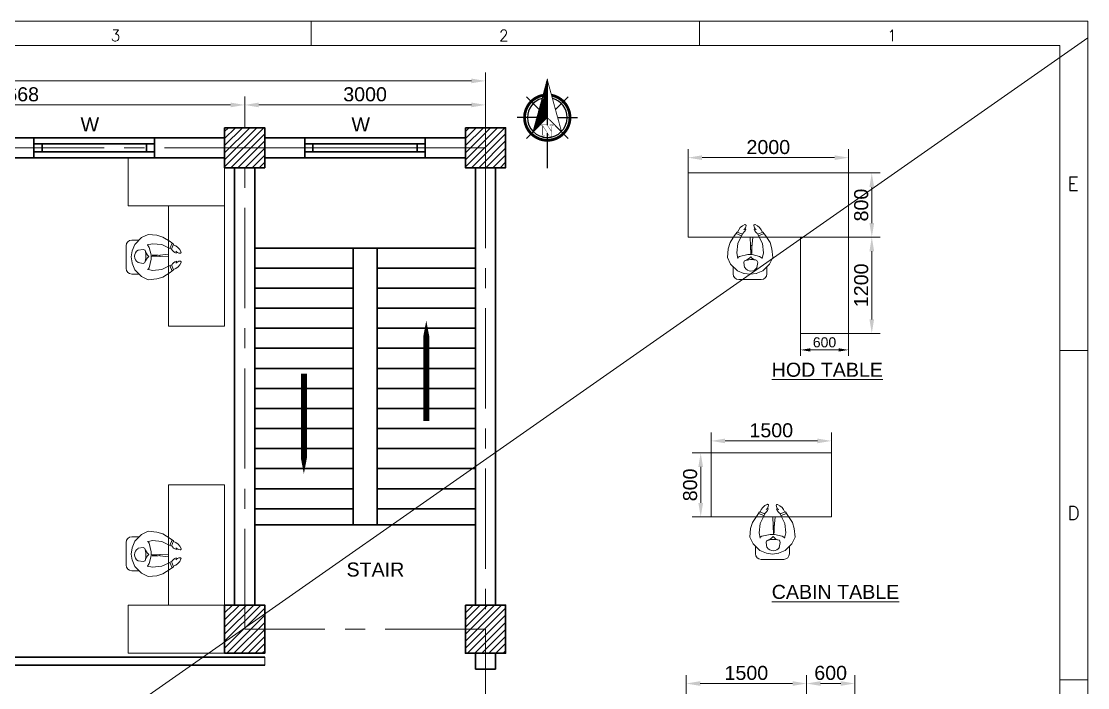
# Model space of a CAD drawing. Header units: millimetres. Extents: x 84042 to 113067, y -120347 to -99823.
# Drawn here: x 99782 to 113067, y -108129 to -99823 of the extents above; entities that cross this region are included whole.
import ezdxf
from ezdxf.enums import TextEntityAlignment as Align

# ---------------------------------------------------------------- set-up
doc = ezdxf.new("R2010")
doc.units = ezdxf.units.MM
doc.header["$MEASUREMENT"] = 0
doc.linetypes.add('CENTER', pattern=[2, 1.25, -0.25, 0.25, -0.25])
doc.layers.get('0').update_dxf_attribs({"color": 255, "lineweight": 25})
doc.layers.add('ceco.net 1', color=7, linetype='Continuous')
for name, color, linetype, lineweight in [('CEN-1', 1, 'CENTER', 18), ('DIM', 7, 'Continuous', 20), ('DIMLINE', 10, 'Continuous', 18), ('MAIN', 3, 'Continuous', 30), ('MAIN-4', 6, 'Continuous', 30), ('SEC', 253, 'Continuous', 15), ('TEXT', 4, 'Continuous', 13), ('TEXT-1', 7, 'Continuous', 20)]:
    doc.layers.add(name, color=color, linetype=linetype, lineweight=lineweight)
doc.styles.add('ROMANS', font='romans.shx')
doc.styles.get("Standard").update_dxf_attribs({"font": ''})
doc.styles.get('Standard').set_extended_font_data('Arial')
doc.dimstyles.new('DIM-50', dxfattribs={"dimscale": 50, "dimtxt": 2.5, "dimasz": 2.5, "dimexe": 1.5, "dimexo": 0.05, "dimgap": 0.6, "dimtad": 1, "dimzin": 9, "dimdsep": 46, "dimtxsty": 'Standard', "dimcen": 0, "dimclrd": 32, "dimclre": 32, "dimadec": 0, "dimazin": 0, "dimtp": 0.1, "dimtm": 0.1, "dimtfac": 0.71, "dimtofl": 0, "dimtmove": 1, "dimatfit": 3, "dimfxl": 1, "dimtolj": 1, "dimtzin": 7, "dimlwd": -1, "dimlwe": -1, "dimarcsym": 1})

# ---------------------------------------------------------------- blocks, each defined once
blk = doc.blocks.new('*D341')
at = {"layer": 'Defpoints', "color": 0, "ltscale": 100, "transparency": 16777216}
for p in [(102564.2613018697, -100864.737844379), (96896.2613018697, -101148.3168806201), (102564.2613018697, -101148.3168806201)]:
    blk.add_point(p, dxfattribs=at)
at = {"layer": 'DIMLINE', "color": 32, "linetype": 'ByBlock', "ltscale": 100, "transparency": 16777216}
for p, q in [((96896.2613018697, -101144.8168806201), (96896.2613018697, -100759.737844379)), ((102564.2613018697, -101144.8168806201), (102564.2613018697, -100759.737844379)), ((97071.2613018697, -100864.737844379), (102389.2613018697, -100864.737844379))]:
    blk.add_line(p, q, dxfattribs=at)
at = {"layer": 'DIMLINE', "color": 32, "ltscale": 100, "transparency": 16777216}
for points in [[(97071.2613018697, -100835.5711777123), (97071.2613018697, -100893.9045110456), (96896.2613018697, -100864.737844379)], [(102389.2613018697, -100835.5711777123), (102389.2613018697, -100893.9045110456), (102564.2613018697, -100864.737844379)]]:
    blk.add_solid(points, dxfattribs=at)
at = {"layer": 'DIMLINE', "color": 0, "ltscale": 100, "transparency": 16777216, "insert": (99730.2613018697, -100733.3875715277), "char_height": 175, "attachment_point": 5}
blk.add_mtext('\\A1;5668', dxfattribs=at)
blk = doc.blocks.new('*D342')
at = {"layer": 'Defpoints', "color": 0, "ltscale": 100, "transparency": 16777216}
for p in [(105564.2613018697, -100864.737844379), (102564.2613018697, -101148.3168806201), (105564.2613018697, -101148.3168806201)]:
    blk.add_point(p, dxfattribs=at)
at = {"layer": 'DIMLINE', "color": 32, "linetype": 'ByBlock', "ltscale": 100, "transparency": 16777216}
for p, q in [((102564.2613018697, -101144.8168806201), (102564.2613018697, -100759.737844379)), ((105564.2613018697, -101144.8168806201), (105564.2613018697, -100759.737844379)), ((102739.2613018697, -100864.737844379), (105389.2613018697, -100864.737844379))]:
    blk.add_line(p, q, dxfattribs=at)
at = {"layer": 'DIMLINE', "color": 32, "ltscale": 100, "transparency": 16777216}
for points in [[(102739.2613018697, -100835.5711777123), (102739.2613018697, -100893.9045110456), (102564.2613018697, -100864.737844379)], [(105389.2613018697, -100835.5711777123), (105389.2613018697, -100893.9045110456), (105564.2613018697, -100864.737844379)]]:
    blk.add_solid(points, dxfattribs=at)
at = {"layer": 'DIMLINE', "color": 0, "ltscale": 100, "transparency": 16777216, "insert": (104064.2613018697, -100733.3278853067), "char_height": 175, "attachment_point": 5}
blk.add_mtext('\\A1;3000', dxfattribs=at)
blk = doc.blocks.new('A4 SHEET')
at = {"layer": 'DIM'}
for p, q in [((15345.06145382365, 1232.712078303677), (13489.33728473133, 1232.712078303677)), ((14726.48673079286, 1232.712078303677), (14726.48673079286, 1213.411963717499)), ((15035.77409230822, 1232.712078303677), (15035.77409230822, 1213.411963717499)), ((15345.06145382365, 1232.712078303677), (15318.5511085509, 1232.712078303677)), ((15345.06145382365, 1232.712078303677), (15345.06145382365, 1206.201733030932)), ((15345.06145382365, -79.5500126972911), (15345.06145382365, 1232.712078303677)), ((13509.22004368585, 1213.411963717499), (15322.96949942975, 1213.411963717499)), ((15322.96949942975, -57.45805830335667), (15322.96949942975, 1213.411963717499)), ((15322.96949942975, 970.2596601034602), (15345.06145382365, 970.2596601034602)), ((15322.96949942975, 707.8072419032833), (15345.06145382365, 707.8072419032833))]:
    blk.add_line(p, q, dxfattribs=at)
at = {"layer": 'DIM', "style": 'ROMANS'}
for s, height, p in [('3', 8.83678175758233, (14566.89531825565, 1214.32885935591)), ('2', 8.83678175758233, (14876.18267977093, 1214.32885935591)), ('1', 8.83678175758233, (15185.47004128626, 1214.32885935591)), ('E', 11.04597719697792, (15328.82952288446, 1094.4657132742)), ('D', 11.04597719697792, (15328.82952288446, 832.013295074008))]:
    blk.add_text(s, height=height, dxfattribs=at).set_placement(p, align=Align.BOTTOM_LEFT)
blk = doc.blocks.new('*D363')
at = {"layer": 'Defpoints', "color": 0, "ltscale": 100, "transparency": 16777216}
for p in [(105564.2613018697, -100565.3338373212), (85564.2613018697, -101398.3168806201), (105564.2613018697, -101398.3168806201)]:
    blk.add_point(p, dxfattribs=at)
at = {"layer": 'DIMLINE', "color": 32, "linetype": 'ByBlock', "ltscale": 100, "transparency": 16777216}
for p, q in [((85564.2613018697, -101394.8168806201), (85564.2613018697, -100460.3338373212)), ((85739.2613018697, -100565.3338373212), (105389.2613018697, -100565.3338373212)), ((105564.2613018697, -101394.8168806201), (105564.2613018697, -100460.3338373212))]:
    blk.add_line(p, q, dxfattribs=at)
at = {"layer": 'DIMLINE', "color": 32, "ltscale": 100, "transparency": 16777216}
for points in [[(85739.2613018697, -100536.1671706545), (85739.2613018697, -100594.5005039879), (85564.2613018697, -100565.3338373212)], [(105389.2613018697, -100536.1671706545), (105389.2613018697, -100594.5005039879), (105564.2613018697, -100565.3338373212)]]:
    blk.add_solid(points, dxfattribs=at)
at = {"layer": 'DIMLINE', "color": 0, "ltscale": 100, "transparency": 16777216, "insert": (95564.2613018697, -100433.9835644699), "char_height": 175, "attachment_point": 5}
blk.add_mtext('\\A1;20000', dxfattribs=at)
blk = doc.blocks.new('*X197')
at = {"color": 0}
for p, q in [((147.3539112356129, -409.4926789487931), (147.6204719375428, -409.2261182468633)), ((147.5536800226712, -408.7625800758449), (147.6204719375428, -408.6957881609733)), ((145.9555297262053, -414.6033710594302), (147.6204719375428, -412.9384288480927)), ((146.1552985132635, -413.873272186482), (147.6204719375428, -412.4080987622028)), ((146.3550673003218, -413.1431733135339), (147.6204719375428, -411.8777686763129)), ((146.55483608738, -412.4130744405856), (147.6204719375428, -411.3474385904229)), ((146.7546048744383, -411.6829755676376), (147.6204719375428, -410.8171085045331)), ((146.9543736614965, -410.9528766946895), (147.6204719375428, -410.2867784186431)), ((147.1541424485547, -410.2227778217413), (147.6204719375428, -409.7564483327532)), ((144.5571482167977, -419.7140631700671), (147.6204719375428, -416.650739449322)), ((144.7569170038559, -418.9839642971189), (147.6204719375428, -416.1204093634321)), ((144.9566857909142, -418.2538654241709), (147.6204719375428, -415.5900792775423)), ((145.1564545779724, -417.5237665512228), (147.6204719375428, -415.0597491916523)), ((145.3562233650306, -416.7936676782746), (147.6204719375428, -414.5294191057624)), ((145.5559921520889, -416.0635688053264), (147.6204719375428, -413.9990890198724)), ((145.7557609391471, -415.3334699323782), (147.6204719375428, -413.4687589339825)), ((143.15876670739, -424.8247552807042), (147.6204719375428, -420.3630500505515)), ((143.3585354944483, -424.0946564077561), (147.6204719375428, -419.8327199646616)), ((143.5583042815065, -423.3645575348079), (147.6204719375428, -419.3023898787716)), ((143.7580730685648, -422.6344586618596), (147.6204719375428, -418.7720597928816)), ((143.957841855623, -421.9043597889116), (147.6204719375428, -418.2417297069918)), ((144.1576106426812, -421.1742609159635), (147.6204719375428, -417.7113996211019)), ((144.3573794297394, -420.4441620430153), (147.6204719375428, -417.1810695352119)), ((142.7592291332736, -426.2849530266004), (147.6204719375428, -421.4237102223311)), ((142.9589979203318, -425.5548541536523), (147.6204719375428, -420.8933801364413))]:
    blk.add_line(p, q, dxfattribs=at)
blk = doc.blocks.new('rr')
at = {"layer": 'TEXT', "color": 7}
for p, q in [((298149.9424885892, -105587.6819305232), (298068.2592490091, -105672.4491091544)), ((298234.9749352113, -105548.2495424698), (298149.9424885892, -105587.6819305232)), ((298234.9749352113, -105548.2495424698), (298341.5892011607, -105557.8514367265)), ((298341.5892011607, -105557.8514367265), (298418.5631207871, -105581.3948199828)), ((298418.5631207871, -105581.3948199828), (298506.5342858794, -105637.9019072029)), ((297958.6384128212, -105688.4122847151), (297958.6470948473, -105970.3540083767)), ((298029.1216732301, -105617.9246832932), (298123.0411784792, -105617.9217911651)), ((298068.2592490091, -105672.4491091544), (298033.7023605394, -105754.0753862693)), ((298289.7533850837, -105664.5937246517), (298220.6350160979, -105678.7233175867)), ((298246.6101876404, -105697.789467178), (298234.6904718317, -105675.8500167414)), ((298270.1767023983, -105802.9597080261), (298246.6101876404, -105697.789467178)), ((298405.9989752533, -105675.5781592242), (298289.7533850837, -105664.5937246517)), ((298487.686081821, -105716.3882502672), (298405.9989752533, -105675.5781592242)), ((298486.504230749, -105944.572752701), (298486.4971858159, -105715.7942892831)), ((298525.3877508544, -105733.6539422166), (298487.686081821, -105716.3882502672)), ((298531.9789959645, -105656.0620619135), (298504.0142507333, -105723.8658273019)), ((298506.5342858794, -105637.9019072029), (298550.5198605739, -105669.2948701731)), ((298550.5198605739, -105669.2948701731), (298525.3877508544, -105733.6539422166)), ((298033.7024320676, -105756.398207449), (298023.5273960195, -105832.5205988304)), ((298033.707120227, -105908.6423634138), (298023.5273960195, -105832.5205988304)), ((298108.2450085978, -105760.9538217599), (298170.144545259, -105750.9088508759)), ((298170.144545259, -105750.9088508759), (298189.1545993745, -105757.2401706561)), ((298246.6179216154, -105948.9440065264), (298270.1783458682, -105856.3300538302)), ((298270.1783458682, -105856.3300538302), (298270.1767023983, -105802.9597080261)), ((298270.1778755293, -105841.0561815219), (298486.500799359, -105833.1411535432)), ((298270.17794204, -105843.2160609865), (298486.5017999005, -105865.6329251431)), ((298358.6434775642, -105852.8782902494), (298284.9817683903, -105852.8805585653)), ((298381.5555736932, -105836.9809888352), (298381.5561211062, -105854.7577815107)), ((298068.2689642514, -105987.943690926), (298033.7070486988, -105906.3195422343)), ((298149.9574242651, -106072.7058387398), (298068.2689642514, -105987.943690926)), ((298108.2497587234, -105915.2102806743), (298170.1499139106, -105925.2514393087)), ((298170.1499139106, -105925.2514393087), (298197.5933316126, -105916.1095006708)), ((298289.7635836985, -105995.7854341704), (298220.6443446393, -105981.6600980815)), ((298224.8746274703, -105982.524606539), (298246.6179216154, -105948.9440065264)), ((298406.0084971452, -105984.7938403574), (298289.7635836985, -105995.7854341704)), ((298487.6930901713, -105943.978718497), (298406.0084971452, -105984.7938403574)), ((298525.3936957846, -105926.7107046333), (298487.6930901713, -105943.978718497)), ((298531.9897195628, -106004.3021788517), (298504.0207985282, -105936.5001358673)), ((298506.5461279622, -106022.4639006009), (298550.5297691629, -105991.068228734)), ((298550.5297691629, -105991.068228734), (298525.3936957846, -105926.7107046333)), ((298029.1346962691, -106040.8372687856), (298117.0033624664, -106040.8345629851)), ((298234.9922992634, -106112.1329897929), (298149.9574242651, -106072.7058387398)), ((298234.9922992634, -106112.1329897929), (298341.6059736552, -106102.5245294611)), ((298341.6059736552, -106102.5245294611), (298418.5784431602, -106078.9764056274)), ((298418.5784431602, -106078.9764056274), (298506.5461279622, -106022.4639006009))]:
    blk.add_line(p, q, dxfattribs=at)
for centre, major_axis, ratio, start_param, end_param in [((298029.1238437366, -105688.4101142086), (49.83919139526068, 49.8422609550023), 0.9999999999999877, 0.7853981633974545, 2.356194490192339), ((298619.9471593569, -105679.2700099201), (73.57397685334823, 73.57850822135516), 0.999999999999955, 2.838638331875948, 3.585676962510245), ((298505.1389963879, -105816.7415795111), (104.8568272382778, 104.8632852944082), 0.9999999999998865, -0.4218690105720764, 0.4897671541377866), ((298154.7711835697, -105840.4034397595), (63.69348774161696, -63.68956514737604), 1, 2.898963423616073, 4.95501821035841), ((297965.9341915467, -105848.7558544003), (170.5855889345202, 170.5960951775318), 0.9999999999999948, -1.068373088165993, -0.3963496881052306), ((298370.9300941386, -105697.413462199), (135.1349540513921, 135.143276915448), 0.9999999999999334, 2.703582155563414, 3.183332807902413), ((298314.8220937765, -105930.7520897371), (83.53480866896065, 83.53995351739295), 0.9999999999997128, 1.45436228869346, 2.231901145166326), ((298618.9787406264, -105978.5855113497), (73.57850822135586, -73.57397685334887), 0.9999999999995212, 2.697508344669189, 3.444546975303832), ((298636.4674578245, -105955.8807991718), (55.24360307212344, -55.24020086811576), 0.9999999999999792, 2.426737775402342, 3.215673030506032), ((298570.6965150704, -105889.8850370822), (11.58282101436361, -11.58210768073069), 0.9999999999999356, 5.911829271579403, 7.675960228588805), ((298571.6703967224, -105767.9734575953), (11.58210768073034, 11.58282101436326), 0.9999999999998128, -1.392774921409343, 0.3713560356003349), ((298637.4372748457, -105701.9736449709), (55.24020086811257, 55.24360307212026), 0.9999999999999303, 3.067512276673466, 3.856447531762745), ((298631.7869010094, -105889.6697555615), (8.307043492500098, -8.306531899209828), 0.9999999999997378, 0.4218690105720923, 2.426737775402197), ((298632.7607958041, -105768.1849767187), (8.306531899212933, 8.307043492503206), 0.999999999999426, 3.856447531763067, 5.861316296608006), ((298029.1325257626, -105970.3518378701), (49.8422609550023, -49.83919139526068), 0.9999999999999875, 3.926990816987248, 5.497787143782132), ((298504.1621113613, -105841.1210127535), (104.8632852944081, -104.8568272382777), 0.9999999999998973, 5.793418153041817, 6.705054317751658)]:
    blk.add_ellipse(centre, major_axis=major_axis, ratio=ratio, start_param=start_param, end_param=end_param, dxfattribs=at)
blk = doc.blocks.new('*D369')
at = {"layer": 'Defpoints', "color": 0, "ltscale": 100, "transparency": 16777216}
for p in [(110087.9364939883, -101522.1172220862), (108087.9364942483, -101713.0779727439), (110087.9364939883, -101713.0779727439)]:
    blk.add_point(p, dxfattribs=at)
at = {"layer": 'DIMLINE', "color": 32, "linetype": 'ByBlock', "ltscale": 100, "transparency": 16777216}
for p, q in [((108087.9364942483, -101709.5779727439), (108087.9364942483, -101417.1172220862)), ((110087.9364939883, -101709.5779727439), (110087.9364939883, -101417.1172220862)), ((108262.9364942483, -101522.1172220862), (109912.9364939883, -101522.1172220862))]:
    blk.add_line(p, q, dxfattribs=at)
at = {"layer": 'DIMLINE', "color": 32, "ltscale": 100, "transparency": 16777216}
for points in [[(108262.9364942483, -101492.9505554196), (108262.9364942483, -101551.2838887529), (108087.9364942483, -101522.1172220862)], [(109912.9364939883, -101492.9505554196), (109912.9364939883, -101551.2838887529), (110087.9364939883, -101522.1172220862)]]:
    blk.add_solid(points, dxfattribs=at)
at = {"layer": 'DIMLINE', "color": 0, "ltscale": 100, "transparency": 16777216, "insert": (109087.9364941183, -101390.7669492349), "char_height": 175, "attachment_point": 5}
blk.add_mtext('\\A1;2000', dxfattribs=at)
blk = doc.blocks.new('*D370')
at = {"layer": 'Defpoints', "color": 0, "ltscale": 100, "transparency": 16777216}
for p in [(110087.9364939883, -101713.0779727439), (110087.9364939883, -102513.0779727195), (110377.0443167682, -102513.0779727195)]:
    blk.add_point(p, dxfattribs=at)
at = {"layer": 'DIMLINE', "color": 32, "linetype": 'ByBlock', "ltscale": 100, "transparency": 16777216}
for p, q in [((110091.4364939883, -101713.0779727439), (110482.0443167682, -101713.0779727439)), ((110377.0443167682, -101888.0779727439), (110377.0443167682, -102338.0779727195)), ((110091.4364939883, -102513.0779727195), (110482.0443167682, -102513.0779727195))]:
    blk.add_line(p, q, dxfattribs=at)
at = {"layer": 'DIMLINE', "color": 32, "ltscale": 100, "transparency": 16777216}
for points in [[(110347.8776501016, -101888.0779727439), (110406.2109834349, -101888.0779727439), (110377.0443167682, -101713.0779727439)], [(110347.8776501016, -102338.0779727195), (110406.2109834349, -102338.0779727195), (110377.0443167682, -102513.0779727195)]]:
    blk.add_solid(points, dxfattribs=at)
at = {"layer": 'DIMLINE', "color": 0, "ltscale": 100, "transparency": 16777216, "insert": (110245.694043917, -102113.0779727316), "char_height": 175, "attachment_point": 5, "rotation": 90}
blk.add_mtext('\\A1;800', dxfattribs=at)
blk = doc.blocks.new('*D371')
at = {"layer": 'Defpoints', "color": 0, "ltscale": 100, "transparency": 16777216}
for p in [(110087.9364939883, -102513.0779727195), (110087.9364939883, -103713.0779724595), (110377.0443167682, -103713.0779724595)]:
    blk.add_point(p, dxfattribs=at)
at = {"layer": 'DIMLINE', "color": 32, "linetype": 'ByBlock', "ltscale": 100, "transparency": 16777216}
for p, q in [((110091.4364939883, -102513.0779727195), (110482.0443167682, -102513.0779727195)), ((110377.0443167682, -102688.0779727195), (110377.0443167682, -103538.0779724595)), ((110091.4364939883, -103713.0779724595), (110482.0443167682, -103713.0779724595))]:
    blk.add_line(p, q, dxfattribs=at)
at = {"layer": 'DIMLINE', "color": 32, "ltscale": 100, "transparency": 16777216}
for points in [[(110347.8776501016, -102688.0779727195), (110406.2109834349, -102688.0779727195), (110377.0443167682, -102513.0779727195)], [(110347.8776501016, -103538.0779724595), (110406.2109834349, -103538.0779724595), (110377.0443167682, -103713.0779724595)]]:
    blk.add_solid(points, dxfattribs=at)
at = {"layer": 'DIMLINE', "color": 0, "ltscale": 100, "transparency": 16777216, "insert": (110245.694043917, -103113.0779725894), "char_height": 175, "attachment_point": 5, "rotation": 90}
blk.add_mtext('\\A1;1200', dxfattribs=at)
blk = doc.blocks.new('*D372')
at = {"layer": 'Defpoints', "color": 0, "ltscale": 100, "transparency": 16777216}
for p in [(109487.9364940127, -103713.0779724595), (110087.9364939883, -103713.0779724595), (109487.9364940127, -103918.2677506414)]:
    blk.add_point(p, dxfattribs=at)
at = {"layer": 'DIMLINE', "color": 32, "linetype": 'ByBlock', "ltscale": 100, "transparency": 16777216}
for p, q in [((109487.9364940127, -103715.5779724595), (109487.9364940127, -103993.2677506414)), ((110087.9364939883, -103715.5779724595), (110087.9364939883, -103993.2677506414)), ((109962.9364939883, -103918.2677506414), (109612.9364940127, -103918.2677506414))]:
    blk.add_line(p, q, dxfattribs=at)
at = {"layer": 'DIMLINE', "color": 32, "ltscale": 100, "transparency": 16777216}
for points in [[(109612.9364940127, -103897.434417308), (109612.9364940127, -103939.1010839747), (109487.9364940127, -103918.2677506414)], [(109962.9364939883, -103897.434417308), (109962.9364939883, -103939.1010839747), (110087.9364939883, -103918.2677506414)]]:
    blk.add_solid(points, dxfattribs=at)
at = {"layer": 'DIMLINE', "color": 0, "ltscale": 100, "transparency": 16777216, "insert": (109787.9364940005, -103824.4461271761), "char_height": 125, "attachment_point": 5}
blk.add_mtext('\\A1;600', dxfattribs=at)
blk = doc.blocks.new('*D379')
at = {"layer": 'Defpoints', "color": 0, "ltscale": 100, "transparency": 16777216}
for p in [(109874.9044052761, -105052.8608489687), (108374.9044055361, -105200.976810305), (109874.9044052761, -105200.976810305)]:
    blk.add_point(p, dxfattribs=at)
at = {"layer": 'DIMLINE', "color": 32, "linetype": 'ByBlock', "ltscale": 100, "transparency": 16777216}
for p, q in [((108374.9044055361, -105197.476810305), (108374.9044055361, -104947.8608489687)), ((109874.9044052761, -105197.476810305), (109874.9044052761, -104947.8608489687)), ((108549.9044055361, -105052.8608489687), (109699.9044052761, -105052.8608489687))]:
    blk.add_line(p, q, dxfattribs=at)
at = {"layer": 'DIMLINE', "color": 32, "ltscale": 100, "transparency": 16777216}
for points in [[(108549.9044055361, -105023.694182302), (108549.9044055361, -105082.0275156354), (108374.9044055361, -105052.8608489687)], [(109699.9044052761, -105023.694182302), (109699.9044052761, -105082.0275156354), (109874.9044052761, -105052.8608489687)]]:
    blk.add_solid(points, dxfattribs=at)
at = {"layer": 'DIMLINE', "color": 0, "ltscale": 100, "transparency": 16777216, "insert": (109124.9044054061, -104921.5105761174), "char_height": 175, "attachment_point": 5}
blk.add_mtext('\\A1;1500', dxfattribs=at)
blk = doc.blocks.new('*D380')
at = {"layer": 'Defpoints', "color": 0, "ltscale": 100, "transparency": 16777216}
for p in [(108374.9044055361, -105200.976810305), (108245.5599597447, -106000.9768102806), (108374.9044055361, -106000.9768102806)]:
    blk.add_point(p, dxfattribs=at)
at = {"layer": 'DIMLINE', "color": 32, "linetype": 'ByBlock', "ltscale": 100, "transparency": 16777216}
for p, q in [((108371.4044055361, -105200.976810305), (108140.5599597447, -105200.976810305)), ((108245.5599597447, -105375.976810305), (108245.5599597447, -105825.9768102806)), ((108371.4044055361, -106000.9768102806), (108140.5599597447, -106000.9768102806))]:
    blk.add_line(p, q, dxfattribs=at)
at = {"layer": 'DIMLINE', "color": 32, "ltscale": 100, "transparency": 16777216}
for points in [[(108216.393293078, -105375.976810305), (108274.7266264114, -105375.976810305), (108245.5599597447, -105200.976810305)], [(108216.393293078, -105825.9768102806), (108274.7266264114, -105825.9768102806), (108245.5599597447, -106000.9768102806)]]:
    blk.add_solid(points, dxfattribs=at)
at = {"layer": 'DIMLINE', "color": 0, "ltscale": 100, "transparency": 16777216, "insert": (108114.2096868934, -105600.9768102928), "char_height": 175, "attachment_point": 5, "rotation": 90}
blk.add_mtext('\\A1;800', dxfattribs=at)
blk = doc.blocks.new('*D382')
at = {"layer": 'Defpoints', "color": 0, "ltscale": 100, "transparency": 16777216}
for p in [(109564.562057236, -108076.6139285568), (109564.562057236, -108224.7298898931), (110164.5620572117, -108224.7298898931)]:
    blk.add_point(p, dxfattribs=at)
at = {"layer": 'DIMLINE', "color": 32, "linetype": 'ByBlock', "ltscale": 100, "transparency": 16777216}
for p, q in [((109564.562057236, -108221.2298898931), (109564.562057236, -107971.6139285568)), ((110164.5620572117, -108221.2298898931), (110164.5620572117, -107971.6139285568)), ((109989.5620572117, -108076.6139285568), (109739.562057236, -108076.6139285568))]:
    blk.add_line(p, q, dxfattribs=at)
at = {"layer": 'DIMLINE', "color": 32, "ltscale": 100, "transparency": 16777216}
for points in [[(109739.562057236, -108047.4472618901), (109739.562057236, -108105.7805952235), (109564.562057236, -108076.6139285568)], [(109989.5620572117, -108047.4472618901), (109989.5620572117, -108105.7805952235), (110164.5620572117, -108076.6139285568)]]:
    blk.add_solid(points, dxfattribs=at)
at = {"layer": 'DIMLINE', "color": 0, "ltscale": 100, "transparency": 16777216, "insert": (109864.5620572238, -107945.2636557055), "char_height": 175, "attachment_point": 5}
blk.add_mtext('\\A1;600', dxfattribs=at)
blk = doc.blocks.new('*D383')
at = {"layer": 'Defpoints', "color": 0, "ltscale": 100, "transparency": 16777216}
for p in [(108064.5620574961, -108076.6139285568), (108064.5620574961, -108224.7298897875), (109564.562057236, -108224.7298898931)]:
    blk.add_point(p, dxfattribs=at)
at = {"layer": 'DIMLINE', "color": 32, "linetype": 'ByBlock', "ltscale": 100, "transparency": 16777216}
for p, q in [((108064.5620574961, -108221.2298897875), (108064.5620574961, -107971.6139285568)), ((109564.562057236, -108221.2298898931), (109564.562057236, -107971.6139285568)), ((109389.562057236, -108076.6139285568), (108239.5620574961, -108076.6139285568))]:
    blk.add_line(p, q, dxfattribs=at)
at = {"layer": 'DIMLINE', "color": 32, "ltscale": 100, "transparency": 16777216}
for points in [[(108239.5620574961, -108047.4472618901), (108239.5620574961, -108105.7805952235), (108064.5620574961, -108076.6139285568)], [(109389.562057236, -108047.4472618901), (109389.562057236, -108105.7805952235), (109564.562057236, -108076.6139285568)]]:
    blk.add_solid(points, dxfattribs=at)
at = {"layer": 'DIMLINE', "color": 0, "ltscale": 100, "transparency": 16777216, "insert": (108814.562057366, -107945.2636557055), "char_height": 175, "attachment_point": 5}
blk.add_mtext('\\A1;1500', dxfattribs=at)

msp = doc.modelspace()

# ---------------------------------------------------------------- hatches: boundary and pattern name
at = {"layer": 'SEC', "ltscale": 100}
h = msp.add_hatch(dxfattribs=at)
h.set_pattern_fill('ANSI31', color=8, scale=500)
h.set_pattern_definition([(45, (35097.50148413767, -82233.5947417774), (-44.19417382415921, 44.19417382415922), [])])
h.paths.add_polyline_path([(102314.2613018697, -101148.3168806201), (102814.2613018697, -101148.3168806201), (102814.2613018697, -101648.3168806201), (102314.2613018697, -101648.3168806201)])
h = msp.add_hatch(dxfattribs=at)
h.set_pattern_fill('ANSI31', color=8, scale=500)
h.set_pattern_definition([(45, (38097.50148413767, -82233.5947417774), (-44.19417382415921, 44.19417382415922), [])])
h.paths.add_polyline_path([(105314.2613018697, -101148.3168806201), (105814.2613018697, -101148.3168806201), (105814.2613018697, -101648.3168806201), (105314.2613018697, -101648.3168806201)])
h = msp.add_hatch(dxfattribs=at)
h.set_pattern_fill('ANSI31', color=8, scale=500)
h.set_pattern_definition([(45, (35097.50148413767, -88233.5947417774), (-44.19417382415921, 44.19417382415922), [])])
h.paths.add_polyline_path([(102314.2613018697, -107098.3168806201), (102814.2613018697, -107098.3168806201), (102814.2613018697, -107698.3168806201), (102314.2613018697, -107698.3168806201)])
h = msp.add_hatch(dxfattribs=at)
h.set_pattern_fill('ANSI31', color=8, scale=500)
h.set_pattern_definition([(45, (38097.50148413767, -88233.5947417774), (-44.19417382415921, 44.19417382415922), [])])
h.paths.add_polyline_path([(105314.2613018697, -107098.3168806201), (105814.2613018697, -107098.3168806201), (105814.2613018697, -107698.3168806201), (105314.2613018697, -107698.3168806201)])

# ---------------------------------------------------------------- linework, layer by layer
at = {"layer": 'ceco.net 1'}
for p, q in [((106334.0939204182, -100549.5045491514), (106334.093920418, -101118.7467647848)), ((106232.467023083, -100920.9223471937), (106073.5121151889, -100761.9674392995)), ((106435.7208172763, -100920.9223471937), (106594.6757251705, -100761.9674392996)), ((106204.5826804125, -101022.5492442903), (105958.4793340647, -101022.5492442902)), ((106463.6051599467, -101022.5492442903), (106709.7085062945, -101022.5492442904)), ((106232.467023083, -101124.1761411486), (106073.5121151887, -101283.1310492811)), ((106334.093920418, -101216.8167117891), (106334.0939204178, -101653.0332123099)), ((106435.7208172762, -101124.1761411485), (106594.6757251703, -101283.1310492811))]:
    msp.add_line(p, q, dxfattribs=at)
for points, const_width in [([(106156.7593275987, -101197.8563169298), (106334.0939204182, -100549.5045491514), (106510.938112446, -101195.8204575835), (106334.093920418, -101022.5492442904), (106156.7593275987, -101197.8563169298)], 10.61065150692577), ([(106279.2951046907, -101232.3581177054), (106279.2951046907, -101234.7677096186), (106279.4804584467, -101237.1773015318), (106279.8511645281, -101239.2161871252), (106280.2218710863, -101240.8843661604), (106280.7779309236, -101242.5525451956), (106281.3339902842, -101243.8500176725), (106282.0754034006, -101244.7767838297), (106282.8168165171, -101245.5181967077), (106283.7435824357, -101246.0742563066), (106285.0410549127, -101246.4449626264), (106286.5238806688, -101247.0010224638), (106288.3774129831, -101247.3717287836), (106290.6016513788, -101247.7424353419), (106293.0112435305, -101248.1131416617), (106295.7915417635, -101248.2984951792), (106298.7571932756, -101248.2984951792), (106298.7571932756, -101253.8590916453), (106251.4921214067, -101253.8590916453), (106251.4921214067, -101248.2984951792), (106252.7895938837, -101248.2984951792), (106255.3845388376, -101248.2984951792), (106257.7941309892, -101248.1131416616), (106260.0183693849, -101247.7424353418), (106262.0572549783, -101247.3717287836), (106263.7254340135, -101247.0010224638), (106265.2082597696, -101246.4449626265), (106266.5057327234, -101246.0742563066), (106267.4324986421, -101245.5181967077), (106268.3592645609, -101244.7767838297), (106269.2860309564, -101243.8500176725), (106270.0274435961, -101242.5525451956), (106270.5835034334, -101241.0697194395), (106271.1395627939, -101239.2161871252), (106271.5102693521, -101237.3626548109), (106271.6956226312, -101235.1384161768), (106271.6956226312, -101232.9141775427), (106271.6956226313, -101116.697706109), (106251.4921214068, -101116.697706109), (106251.4921214068, -101111.137109643), (106328.5990626299, -101111.137109643), (106384.9464423143, -101189.1708167849), (106384.9464423144, -101133.5648497401), (106384.9464423144, -101130.9699045477), (106384.7610890352, -101128.7456656752), (106384.390382477, -101126.7067800818), (106384.0196763956, -101124.8532480059), (106383.6489698374, -101123.1850689707), (106382.907556721, -101121.8875964938), (106382.3514968836, -101120.960830575), (106381.610084244, -101120.219417697), (106380.4979650462, -101119.4780045805), (106379.0151392901, -101118.7365917025), (106377.3469602549, -101118.1805318652), (106375.4934279406, -101117.6244722662), (106373.269189068, -101117.2537659464), (106370.8595973932, -101116.8830596266), (106368.2646524393, -101116.6977061091), (106365.4843542063, -101116.6977061091), (106364.928294369, -101116.6977061091), (106364.9282943689, -101111.137109643), (106412.1933662379, -101111.137109643), (106412.1933662379, -101116.6977061091), (106410.7105404818, -101116.6977061091), (106408.115595051, -101116.6977061091), (106405.8913566553, -101116.8830596266), (106403.6671182597, -101117.2537659464), (106401.6282326662, -101117.6244722662), (106399.9600531542, -101117.9951788245), (106398.4772273981, -101118.5512386618), (106397.1797549212, -101119.1072980223), (106396.2529890025, -101119.6633578597), (106395.5115763628, -101120.5901240168), (106394.7701632464, -101121.7022432147), (106394.214103409, -101123.1850689707), (106393.6580440485, -101124.6678949652), (106393.2873370135, -101126.5214270411), (106392.916630932, -101128.7456656752), (106392.7312781298, -101130.9699045477), (106392.7312781298, -101133.5648497401), (106392.7312781297, -101253.8590916453), (106360.6651703798, -101253.8590916453), (106279.2951046908, -101140.4229189215), (106279.2951046907, -101232.3581177054), (106279.2951046907, -101232.3581177054)], 3.536883835641923)]:
    msp.add_lwpolyline(points, dxfattribs=dict(at, const_width=const_width))
at = {"layer": 'ceco.net 1', "const_width": 35.36883835641922}
for points in [[(106051.1432134593, -101022.5492442902, 1), (106617.0446268999, -101022.5492442904, 0.3594149487132625), (106387.7111923183, -100744.7250360307, 1)], [(106280.4766480411, -100744.7250360308, 0.3594149487132622), (106051.1432134593, -101022.5492442903, 1)]]:
    msp.add_lwpolyline(points, format="xyb", dxfattribs=at)
at = {"layer": 'ceco.net 1'}
for start, end in [(105.0269589772202, 179.9999999966649), (359.9999999966649, 74.97304103053985), (179.9999999966649, 359.9999999966649)]:
    msp.add_arc((106334.093920418, -101022.5492442904), 247.5818684949346, start, end, dxfattribs=at)
at = {"layer": 'CEN-1', "ltscale": 1000}
for points in [[(85564.2613018697, -101398.3168806201), (105564.2613018697, -101398.3168806201), (105564.2613018697, -114398.3168806201), (85564.2613018697, -114398.3168806201)], [(102564.2613018697, -101398.3168806201), (105564.2613018697, -101398.3168806201), (105564.2613018697, -107398.3168806201), (102564.2613018697, -107398.3168806201)]]:
    msp.add_lwpolyline(points, close=True, dxfattribs=at)
at = {"layer": 'DIMLINE', "ltscale": 100}
for p, q in [((84042.15982015168, -120347.0588537859), (113066.6786658005, -100029.8956618321)), ((102814.2613018697, -107748.3168806201), (102814.2613018697, -107848.31688062))]:
    msp.add_line(p, q, dxfattribs=at)
for points in [[(104826.7613018697, -103552.6268221743, 0, 250, 0), (104826.7613018697, -104210.9347565641, 75, 75, 0), (104826.7613018697, -104802.6268221743, 75, 75, 0)], [(103301.7613018697, -105464.2353540471, 0, 250, 0), (103301.7613018697, -104805.9274196573, 75, 75, 0), (103301.7613018697, -104214.2353540471, 75, 75, 0)]]:
    msp.add_lwpolyline(points, format="xyseb", dxfattribs=at)
at = {"layer": 'MAIN', "color": 2, "ltscale": 100}
for p, q in [((99939.2613020241, -101348.3168806201), (101439.2613020241, -101348.3168806201)), ((103314.2613018697, -101348.3168806201), (104814.2613018697, -101348.3168806201)), ((99939.2613020241, -101448.3168806201), (101439.2613020241, -101448.3168806201)), ((103314.2613018697, -101448.3168806201), (104814.2613018697, -101448.3168806201))]:
    msp.add_line(p, q, dxfattribs=at)
at = {"layer": 'MAIN', "ltscale": 100}
for points in [[(102314.2613018697, -101148.3168806201), (102814.2613018697, -101148.3168806201), (102814.2613018697, -101648.3168806201), (102314.2613018697, -101648.3168806201)], [(105314.2613018697, -101148.3168806201), (105814.2613018697, -101148.3168806201), (105814.2613018697, -101648.3168806201), (105314.2613018697, -101648.3168806201)], [(102314.2613018697, -107098.3168806201), (102814.2613018697, -107098.3168806201), (102814.2613018697, -107698.3168806201), (102314.2613018697, -107698.3168806201)], [(105314.2613018697, -107098.3168806201), (105814.2613018697, -107098.3168806201), (105814.2613018697, -107698.3168806201), (105314.2613018697, -107698.3168806201)]]:
    msp.add_lwpolyline(points, close=True, dxfattribs=at)
at = {"layer": 'MAIN', "color": 2, "ltscale": 100}
for points in [[(99939.2613020241, -101273.3168806201), (101439.2613020241, -101273.3168806201), (101439.2613020241, -101523.3168806201), (99939.2613020241, -101523.3168806201)], [(100039.2613020241, -101348.3168806201), (101339.2613020241, -101348.3168806201), (101339.2613020241, -101448.3168806201), (100039.2613020241, -101448.3168806201)], [(103314.2613018697, -101273.3168806201), (104814.2613018697, -101273.3168806201), (104814.2613018697, -101523.3168806201), (103314.2613018697, -101523.3168806201)], [(103414.2613018697, -101348.3168806201), (104714.2613018697, -101348.3168806201), (104714.2613018697, -101448.3168806201), (103414.2613018697, -101448.3168806201)]]:
    msp.add_lwpolyline(points, close=True, dxfattribs=at)
at = {"layer": 'MAIN', "color": 0, "lineweight": 20}
for points in [[(101114.2613021297, -101523.3168806201), (102314.2613018697, -101523.3168806201), (102314.2613018697, -102123.3168805957), (101114.2613021297, -102123.3168805957)], [(110087.9364939883, -101713.0779727439), (108087.9364942483, -101713.0779727439), (108087.9364942483, -102513.0779727195), (110087.9364939883, -102513.0779727195)], [(102314.2613019753, -102123.3168805957), (102314.2613019753, -103623.3168803357), (101614.2613019997, -103623.3168803357), (101614.2613019997, -102123.3168805957)], [(109487.9364940127, -102513.0779727195), (109487.9364940127, -103713.0779724595), (110087.9364939883, -103713.0779724595), (110087.9364939883, -102513.0779727195)], [(109874.9044052761, -105200.976810305), (108374.9044055361, -105200.976810305), (108374.9044055361, -106000.9768102806), (109874.9044052761, -106000.9768102806)], [(102314.2613019753, -107098.3168806445), (102314.2613019753, -105598.3168809045), (101614.2613019997, -105598.3168809045), (101614.2613019997, -107098.3168806445)], [(101114.2613021297, -107698.3168806201), (102314.2613018697, -107698.3168806201), (102314.2613018697, -107098.3168806445), (101114.2613021297, -107098.3168806445)]]:
    msp.add_lwpolyline(points, close=True, dxfattribs=at)
at = {"layer": 'MAIN-4', "color": 2, "ltscale": 100}
for p, q in [((102689.2613018697, -102648.3168806201), (105439.2613018697, -102648.3168806201)), ((103914.2613018697, -106098.3168806201), (103914.2613018697, -102648.3168806201)), ((104214.2613018697, -106098.3168806201), (104214.2613018697, -102648.3168806201)), ((102689.2613018697, -102898.3168806201), (103914.2613018697, -102898.3168806201)), ((104214.2613018697, -102898.3168806201), (105439.2613018697, -102898.3168806201)), ((102689.2613018697, -103148.3168806201), (103914.2613018697, -103148.3168806201)), ((104214.2613018697, -103148.3168806201), (105439.2613018697, -103148.3168806201)), ((102689.2613018697, -103398.3168806201), (103914.2613018697, -103398.3168806201)), ((104214.2613018697, -103398.3168806201), (105439.2613018697, -103398.3168806201)), ((102689.2613018697, -103648.3168806201), (103914.2613018697, -103648.3168806201)), ((104214.2613018697, -103648.3168806201), (105439.2613018697, -103648.3168806201)), ((102689.2613018697, -103898.3168806201), (103914.2613018697, -103898.3168806201)), ((104214.2613018697, -103898.3168806201), (105439.2613018697, -103898.3168806201)), ((102689.2613018697, -104148.3168806201), (103914.2613018697, -104148.3168806201)), ((104214.2613018697, -104148.3168806201), (105439.2613018697, -104148.3168806201)), ((102689.2613018697, -104398.3168806201), (103914.2613018697, -104398.3168806201)), ((104214.2613018697, -104398.3168806201), (105439.2613018697, -104398.3168806201)), ((102689.2613018697, -104648.3168806201), (103914.2613018697, -104648.3168806201)), ((104214.2613018697, -104648.3168806201), (105439.2613018697, -104648.3168806201)), ((102689.2613018697, -104898.3168806201), (103914.2613018697, -104898.3168806201)), ((104214.2613018697, -104898.3168806201), (105439.2613018697, -104898.3168806201)), ((102689.2613018697, -105148.3168806201), (103914.2613018697, -105148.3168806201)), ((104214.2613018697, -105148.3168806201), (105439.2613018697, -105148.3168806201)), ((102689.2613018697, -105398.3168806201), (103914.2613018697, -105398.3168806201)), ((104214.2613018697, -105398.3168806201), (105439.2613018697, -105398.3168806201)), ((102689.2613018697, -105648.3168806201), (103914.2613018697, -105648.3168806201)), ((104214.2613018697, -105648.3168806201), (105439.2613018697, -105648.3168806201)), ((102689.2613018697, -105898.3168806201), (103914.2613018697, -105898.3168806201)), ((104214.2613018697, -105898.3168806201), (105439.2613018697, -105898.3168806201)), ((105439.2613018697, -106098.3168806201), (102689.2613018697, -106098.3168806201))]:
    msp.add_line(p, q, dxfattribs=at)
at = {"layer": 'MAIN-4', "ltscale": 1000}
for p, q in [((92680.2613018697, -107848.31688062), (102814.2613018697, -107848.31688062)), ((92780.2613018697, -107748.31688062), (102814.2613018697, -107748.31688062)), ((105689.2613018697, -107898.3168806201), (105439.2613018697, -107898.3168806201))]:
    msp.add_line(p, q, dxfattribs=at)
for points in [[(97146.2613018697, -101273.3168806201), (102314.2613018697, -101273.3168806201)], [(102814.2613018697, -101273.3168806201), (105314.2613018697, -101273.3168806201)], [(97146.2613018697, -101523.3168806201), (102314.2613018697, -101523.3168806201)], [(102814.2613018697, -101523.3168806201), (105314.2613018697, -101523.3168806201)], [(102439.2613018697, -101648.3168806201), (102439.2613018697, -107098.3168806201)], [(102689.2613018697, -101648.3168806201), (102689.2613018697, -107098.3168806201)], [(105439.2613018697, -101648.3168806201), (105439.2613018697, -107098.3168806201)], [(105689.2613018697, -101648.3168806201), (105689.2613018697, -107098.3168806201)], [(105439.2613018697, -107898.3168806201), (105439.2613018697, -107698.3168806201)], [(105689.2613018697, -107898.3168806201), (105689.2613018697, -107698.3168806201)]]:
    msp.add_lwpolyline(points, dxfattribs=at)

# ---------------------------------------------------------------- block references
at = {"layer": 'ceco.net 1', "xscale": 35.36883835641912, "yscale": 35.36883835641912, "zscale": 35.36883835641912, "rotation": 359.9999999999808}
msp.add_blockref('*X197', (101112.9293100371, -86100.68066370886), dxfattribs=at)
at = {"layer": 'DIMLINE', "xscale": 15.64053501541963, "yscale": 15.64053501541963, "zscale": 15.64053501541963}
msp.add_blockref('A4 SHEET', (-126938.2923164943, -119102.8540947168), dxfattribs=at)
at = {"layer": 'MAIN', "linetype": 'ByBlock', "lineweight": 20, "rotation": 89.99999999999999}
for p in [(3030.638369798893, -400999.5787720784), (3309.54664118556, -404487.4776096397)]:
    msp.add_blockref('rr', p, dxfattribs=at)
at = {"layer": 'MAIN', "linetype": 'ByBlock', "lineweight": 20, "xscale": -1, "rotation": 180}
msp.add_blockref('rr', (-196872.2394973592, -208591.168695016), dxfattribs=at)
at = {"layer": 'MAIN', "linetype": 'ByBlock', "lineweight": 20}
msp.add_blockref('rr', (-196872.2394973592, -630.4650662241183), dxfattribs=at)

# ---------------------------------------------------------------- texts
at = {"layer": 'TEXT-1', "char_height": 175, "width": 259.856070941337, "attachment_point": 9}
for s, insert in [('\\pxqc;W', (100765.2610599145, -101195.904485062)), ('\\pxqc;W', (104140.2610597601, -101195.904485062)), ('\\pxqc;STAIR', (104323.0200076621, -106745.9523653467))]:
    msp.add_mtext(s, dxfattribs=dict(at, insert=insert))
at = {"layer": 'TEXT-1', "char_height": 175, "attachment_point": 1}
for s, insert in [('\\pxqc;{\\LHOD TABLE}', (109130.3450257761, -104078.0344159748)), ('\\pxqc;{\\LCABIN TABLE}', (109130.3450257761, -106846.9702067066))]:
    msp.add_mtext(s, dxfattribs=dict(at, insert=insert))

# ---------------------------------------------------------------- dimensions: what is measured, and where the dimension line sits
at = {"layer": 'DIMLINE', "ltscale": 100}
for base, p1, p2, override, picture, middle in [((105564.2613018697, -100565.3338373212), (85564.2613018697, -101398.3168806201), (105564.2613018697, -101398.3168806201), {"dimscale": 70}, '*D363', (95564.2613018697, -100433.9835644699)), ((102564.2613018697, -100864.737844379), (96896.2613018697, -101148.3168806201), (102564.2613018697, -101148.3168806201), {"dimscale": 70, "dimtofl": 1}, '*D341', (99730.2613018697, -100733.3875715277)), ((105564.2613018697, -100864.737844379), (102564.2613018697, -101148.3168806201), (105564.2613018697, -101148.3168806201), {"dimscale": 70, "dimtofl": 1}, '*D342', (104064.2613018697, -100733.3278853067)), ((110087.9364939883, -101522.1172220862), (108087.9364942483, -101713.0779727439), (110087.9364939883, -101713.0779727439), {"dimscale": 70}, '*D369', (109087.9364941183, -101390.7669492349)), ((109874.9044052761, -105052.8608489687), (108374.9044055361, -105200.976810305), (109874.9044052761, -105200.976810305), {"dimscale": 70}, '*D379', (109124.9044054061, -104921.5105761174)), ((108064.5620574961, -108076.6139285568), (109564.562057236, -108224.7298898931), (108064.5620574961, -108224.7298897875), {"dimscale": 70}, '*D383', (108814.562057366, -107945.2636557055)), ((109564.562057236, -108076.6139285568), (110164.5620572117, -108224.7298898931), (109564.562057236, -108224.7298898931), {"dimscale": 70}, '*D382', (109864.5620572238, -107945.2636557055))]:
    dim = msp.add_linear_dim(base=base, p1=p1, p2=p2, dimstyle='DIM-50', override=override, dxfattribs=at)
    dim.commit()
    dim.dimension.update_dxf_attribs({"geometry": picture, "text_midpoint": middle})
for base, p1, p2, picture, middle in [((110377.0443167682, -102513.0779727195), (110087.9364939883, -101713.0779727439), (110087.9364939883, -102513.0779727195), '*D370', (110245.694043917, -102113.0779727316)), ((110377.0443167682, -103713.0779724595), (110087.9364939883, -102513.0779727195), (110087.9364939883, -103713.0779724595), '*D371', (110245.694043917, -103113.0779725894)), ((108245.5599597447, -106000.9768102806), (108374.9044055361, -105200.976810305), (108374.9044055361, -106000.9768102806), '*D380', (108114.2096868934, -105600.9768102928))]:
    dim = msp.add_linear_dim(base=base, p1=p1, p2=p2, angle=90, dimstyle='DIM-50', override={"dimscale": 70}, dxfattribs=at)
    dim.commit()
    dim.dimension.update_dxf_attribs({"geometry": picture, "text_midpoint": middle})
dim = msp.add_linear_dim(base=(109487.9364940127, -103918.2677506414), p1=(110087.9364939883, -103713.0779724595), p2=(109487.9364940127, -103713.0779724595), dimstyle='DIM-50', dxfattribs=at)
dim.commit()
dim.dimension.update_dxf_attribs({"geometry": '*D372', "text_midpoint": (109787.9364940005, -103824.4461271761)})

doc.saveas('drawing.dxf')
